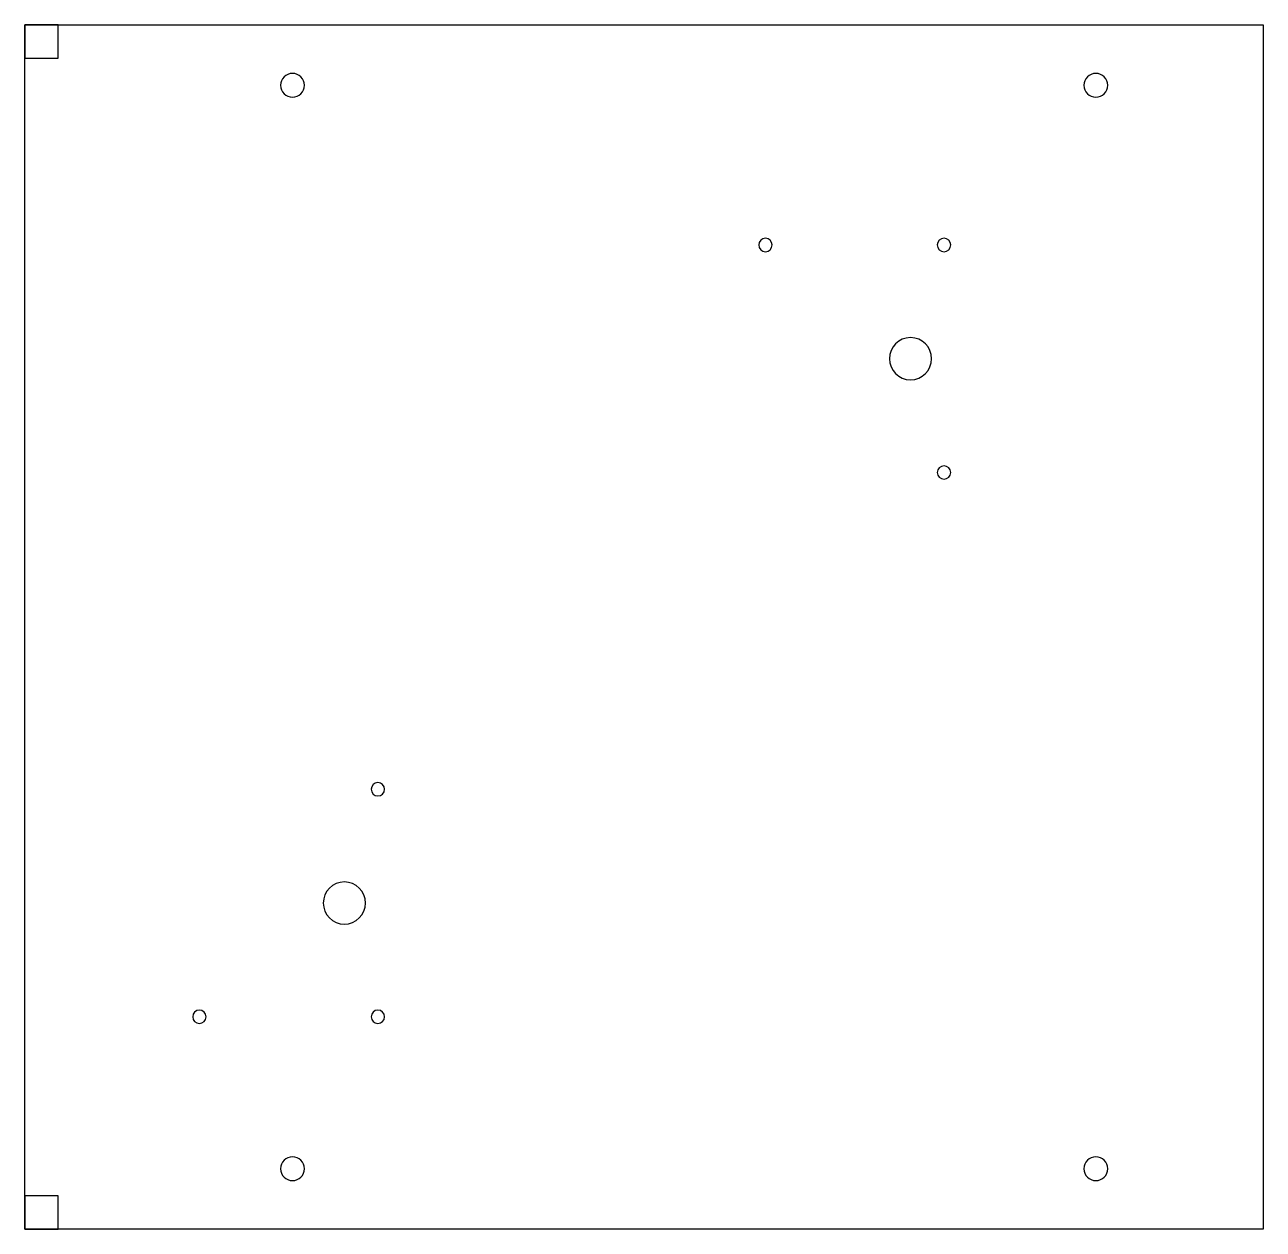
# Model space of a CAD drawing. Extents: x 0 to 18.5, y 0 to 18.
import ezdxf

# ---------------------------------------------------------------- set-up
doc = ezdxf.new("R2010")
doc.units = 0
doc.layers.get('0').update_dxf_attribs({"linetype": 'CONTINUOUS'})
doc.layers.add('1', color=7, linetype='CONTINUOUS')

msp = doc.modelspace()

# ---------------------------------------------------------------- linework, layer by layer
at = {"color": 0, "linetype": 'CONTINUOUS'}
for centre, start, end in [((13.258, 13.007), 90, 270), ((13.258, 13.007), 270, 90), ((4.801, 4.873), 90, 270), ((4.801, 4.873), 270, 90)]:
    msp.add_arc(centre, 0.315, start, end, dxfattribs=at)
at = {"layer": '1', "color": 1, "linetype": 'CONTINUOUS'}
for p, q in [((0.026, -0.002), (0.026, 17.998)), ((0.026, 17.998), (18.526, 17.998)), ((0.526, 17.998), (0.026, 17.998)), ((0.026, 17.998), (0.026, 17.498)), ((0.526, 17.498), (0.526, 17.998)), ((18.526, 17.998), (18.526, -0.002)), ((0.026, 17.498), (0.526, 17.498)), ((0.526, 0.498), (0.026, 0.498)), ((0.026, 0.498), (0.026, -0.002)), ((0.526, -0.002), (0.526, 0.498)), ((18.526, -0.002), (0.026, -0.002)), ((0.026, -0.002), (0.526, -0.002))]:
    msp.add_line(p, q, dxfattribs=at)
for centre, radius, start, end in [((4.026, 17.093), 0.178, 90, 270), ((4.026, 17.093), 0.178, 270, 90), ((16.026, 17.093), 0.178, 90, 270), ((16.026, 17.093), 0.178, 270, 90), ((11.091, 14.707), 0.1, 90, 270), ((11.091, 14.707), 0.1, 270, 90), ((13.758, 14.707), 0.1, 90, 270), ((13.758, 14.707), 0.1, 270, 90), ((13.758, 11.307), 0.1, 90, 270), ((13.758, 11.307), 0.1, 270, 90), ((5.301, 6.573), 0.1, 90, 270), ((5.301, 6.573), 0.1, 270, 90), ((2.635, 3.173), 0.1, 90, 270), ((2.635, 3.173), 0.1, 270, 90), ((5.301, 3.173), 0.1, 90, 270), ((5.301, 3.173), 0.1, 270, 90), ((4.026, 0.903), 0.178, 90, 270), ((4.026, 0.903), 0.178, 270, 90), ((16.026, 0.903), 0.178, 90, 270), ((16.026, 0.903), 0.178, 270, 90)]:
    msp.add_arc(centre, radius, start, end, dxfattribs=at)

doc.saveas('drawing.dxf')
